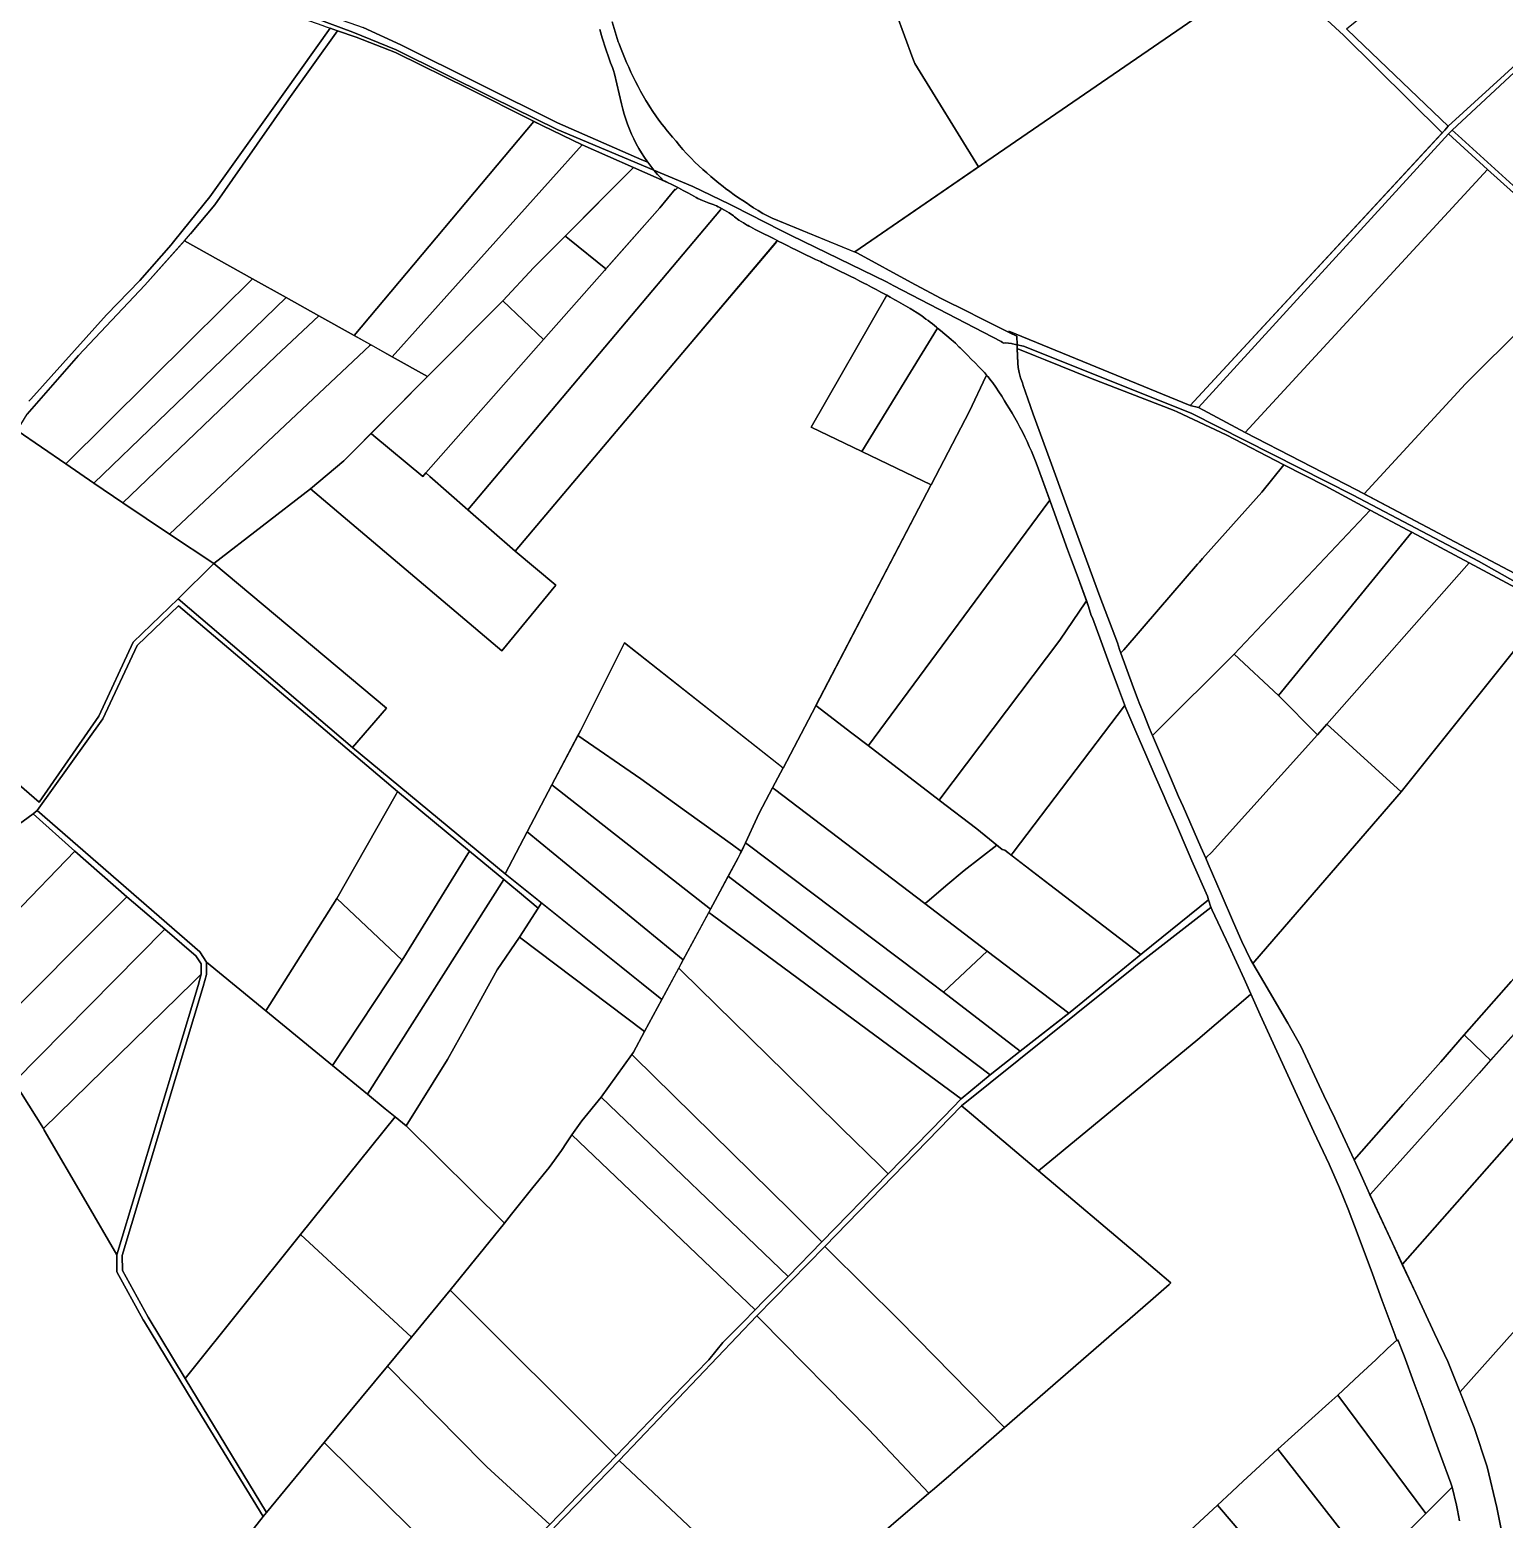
# Model space of a CAD drawing. Header units: metres. Extents: x 3 to 1005126, y 39 to 4383651.
# Drawn here: x 491045 to 491876, y 4367669 to 4368508 of the extents above; entities that cross this region are included whole.
import ezdxf

# ---------------------------------------------------------------- set-up
doc = ezdxf.new("R2010")
doc.units = ezdxf.units.M
doc.header["$MEASUREMENT"] = 0
doc.layers.add('TM_Llucmajor', color=7, linetype='Continuous')

msp = doc.modelspace()

# ---------------------------------------------------------------- linework, layer by layer
at = {"layer": 'TM_Llucmajor', "linetype": 'Continuous', "flags": 128}
for points in [[(491797.46, 4368517.11), (491860.34, 4368569.73), (491861.66, 4368570.83), (491938.52, 4368632.26), (491955.25, 4368613.81), (491961.38, 4368606.98), (491978.35, 4368588.07), (491983.94, 4368581.84), (491953.99, 4368554.12), (491844.04, 4368453.71), (491818.3, 4368478.3), (491791.92, 4368503.5), (491786.68, 4368508.54), (491797.46, 4368517.11)], [(491708.99, 4368577.01), (491743.16, 4368543.24), (491742.66, 4368542.9), (491581.33, 4368432.06), (491579.54, 4368430.83), (491543.74, 4368488.96), (491542.66, 4368491.88), (491528.47, 4368530.32), (491528.01, 4368531.33), (491530.09, 4368532.79), (491612.94, 4368591.02), (491660.79, 4368624.65), (491661, 4368624.8), (491661.58, 4368624.19), (491675.5, 4368610.09), (491708.99, 4368577.01)], [(491703.4, 4368295.41), (491698.67, 4368296.55), (491842.02, 4368451.55), (491844.04, 4368453.71), (491953.99, 4368554.12), (491956, 4368551.88), (491932.22, 4368531.24), (491930.7, 4368529.92), (491906.16, 4368507.18), (491894.51, 4368496.39), (491883.98, 4368486.63), (491846.14, 4368451.56), (491844.15, 4368449.41), (491703.4, 4368295.41)], [(491596.68, 4368338.4), (491597.22, 4368337.35), (491594.48, 4368338.68), (491578.85, 4368346.63), (491574.47, 4368348.87), (491558.15, 4368357.01), (491541.57, 4368365.76), (491511.48, 4368382.21), (491511.02, 4368382.45), (491509.89, 4368382.91), (491509.99, 4368382.99), (491581.33, 4368432.06), (491742.66, 4368542.9), (491743.16, 4368543.24), (491744.5, 4368541.92), (491750.87, 4368536.33), (491766.68, 4368521.85), (491785.13, 4368504.93), (491840.58, 4368450), (491698.67, 4368296.55), (491596.68, 4368338.4)], [(491849.57, 4368448.45), (491846.14, 4368451.56), (491883.98, 4368486.63), (491894.51, 4368496.39), (491906.16, 4368507.18), (491930.7, 4368529.92), (491967.49, 4368489.22), (491947.67, 4368470.91), (491937.92, 4368461.89), (491886.82, 4368414.67), (491849.57, 4368448.45)], [(491228, 4368335.87), (491208.2, 4368346.94), (491189.83, 4368357.21), (491170.88, 4368367.8), (491132.5, 4368389.24), (491135.96, 4368393.14), (491149.6, 4368409.46), (491165.21, 4368431.82), (491191.2, 4368469.1), (491218.6, 4368507.51), (491229.23, 4368503.95), (491251.3, 4368495.29), (491252.17, 4368494.87), (491292.38, 4368474.91), (491328.27, 4368456.87), (491329.22, 4368456.4), (491228, 4368335.87)], [(491249.45, 4368323.89), (491228, 4368335.87), (491329.22, 4368456.4), (491333.87, 4368454.06), (491356.34, 4368443.32), (491249.45, 4368323.89)], [(491729.75, 4368281.34), (491703.4, 4368295.41), (491844.15, 4368449.41), (491866.13, 4368429.44), (491729.75, 4368281.34)], [(491880.71, 4368416.2), (491866.13, 4368429.44), (491844.15, 4368449.41), (491846.14, 4368451.56), (491849.57, 4368448.45), (491886.82, 4368414.67), (491892.51, 4368409.51), (491923.13, 4368381.75), (491925.41, 4368379.68), (491924.46, 4368378.81), (491922.23, 4368380.72), (491880.71, 4368416.2)], [(491356.34, 4368443.32), (491385.34, 4368430.58), (491384.58, 4368429.81), (491329.22, 4368374.15), (491311.71, 4368355.44), (491269.34, 4368312.77), (491249.45, 4368323.89), (491356.34, 4368443.32)], [(491410.2, 4368419.25), (491409.15, 4368418.07), (491409.05, 4368418.11), (491408.77, 4368418.24), (491400.07, 4368407.77), (491369.72, 4368373.37), (491349.3, 4368389.9), (491347.5, 4368391.5), (491346.96, 4368391.98), (491384.58, 4368429.81), (491385.34, 4368430.58), (491404.53, 4368422.14), (491406.94, 4368420.94), (491407.58, 4368420.62), (491410.2, 4368419.25)], [(491880.71, 4368416.2), (491922.23, 4368380.72), (491924.46, 4368378.81), (491920.56, 4368375.2), (491853.81, 4368308.64), (491796.64, 4368246.76), (491792.32, 4368249.04), (491729.75, 4368281.34), (491866.13, 4368429.44), (491880.71, 4368416.2)], [(491431.99, 4368408.82), (491432.91, 4368408.41), (491433.9, 4368407.93), (491434.92, 4368407.38), (491434.88, 4368407.3), (491434.47, 4368406.81), (491434.37, 4368406.69), (491292.01, 4368237.83), (491270.69, 4368256.6), (491268.46, 4368258.57), (491334.69, 4368333.65), (491368.95, 4368372.5), (491400.07, 4368407.77), (491408.77, 4368418.24), (491409.05, 4368418.11), (491409.15, 4368418.07), (491410.2, 4368419.25), (491410.24, 4368419.23), (491410.57, 4368419.06), (491413.21, 4368417.63), (491415.84, 4368416.2), (491417.98, 4368415.02), (491420.62, 4368413.6), (491421.52, 4368413.12), (491424.22, 4368411.83), (491427.02, 4368410.76), (491427.35, 4368410.65), (491430.17, 4368409.62), (491431.99, 4368408.82)], [(491967.43, 4368420.81), (492013.94, 4368368.41), (491898.42, 4368192.24), (491881.59, 4368201.92), (491844.62, 4368221.43), (491835.33, 4368226.34), (491796.64, 4368246.76), (491853.81, 4368308.64), (491920.56, 4368375.2), (491924.46, 4368378.81), (491925.41, 4368379.68), (491967.43, 4368420.81)], [(491450.35, 4368397.5), (491451.18, 4368397.05), (491453.85, 4368395.68), (491456.11, 4368394.53), (491458.79, 4368393.17), (491461.47, 4368391.81), (491464.14, 4368390.46), (491466.36, 4368389.33), (491466.1, 4368388.96), (491465.2, 4368387.9), (491415.21, 4368328.75), (491318.7, 4368214.55), (491292.01, 4368237.83), (491434.37, 4368406.69), (491434.47, 4368406.81), (491434.88, 4368407.3), (491434.92, 4368407.38), (491436.54, 4368406.51), (491439.1, 4368404.94), (491441.56, 4368403.23), (491442.28, 4368402.69), (491444.71, 4368400.93), (491447.22, 4368399.3), (491449.6, 4368397.91), (491450.35, 4368397.5)], [(491349.3, 4368389.9), (491369.72, 4368373.37), (491368.95, 4368372.5), (491334.69, 4368333.65), (491311.71, 4368355.44), (491329.22, 4368374.15), (491346.96, 4368391.98), (491347.5, 4368391.5), (491349.3, 4368389.9)], [(491170.88, 4368367.8), (491135.97, 4368333.21), (491065.76, 4368263.65), (491038.31, 4368282.36), (491043.99, 4368291.56), (491072.96, 4368324.71), (491110.25, 4368364.16), (491132.5, 4368389.24), (491170.88, 4368367.8)], [(491466.1, 4368388.96), (491466.36, 4368389.33), (491466.82, 4368389.1), (491469.5, 4368387.75), (491472.17, 4368386.39), (491474.35, 4368385.3), (491477.03, 4368383.95), (491479.72, 4368382.63), (491482.42, 4368381.32), (491485.13, 4368380.03), (491487.84, 4368378.75), (491490.57, 4368377.5), (491491.56, 4368377.04), (491507.34, 4368369.26), (491510.04, 4368367.93), (491512.72, 4368366.59), (491515.39, 4368365.22), (491516.6, 4368364.59), (491519.26, 4368363.2), (491520.48, 4368362.55), (491521.91, 4368361.79), (491524.56, 4368360.38), (491527.2, 4368358.95), (491527.94, 4368358.55), (491485.43, 4368284.33), (491513.91, 4368270.59), (491552.82, 4368251.81), (491552.77, 4368251.71), (491487.99, 4368127.44), (491469.68, 4368092.3), (491380.27, 4368162.89), (491355.67, 4368113.68), (491339.28, 4368082.93), (491325.45, 4368056.4), (491313.16, 4368032.81), (491227.08, 4368104.03), (491246.34, 4368126.03), (491149.12, 4368207.51), (491203.46, 4368249.64), (491311.13, 4368158.35), (491341.6, 4368195.39), (491318.7, 4368214.55), (491415.21, 4368328.75), (491466.1, 4368388.96)], [(491189.83, 4368357.21), (491154.03, 4368322.65), (491081.58, 4368252.73), (491065.76, 4368263.65), (491135.97, 4368333.21), (491170.88, 4368367.8), (491189.83, 4368357.21)], [(491208.2, 4368346.94), (491183.95, 4368324.29), (491097.82, 4368241.67), (491081.58, 4368252.73), (491154.03, 4368322.65), (491189.83, 4368357.21), (491208.2, 4368346.94)], [(491542.06, 4368350.5), (491542.55, 4368350.2), (491545.08, 4368348.59), (491547.57, 4368346.91), (491550, 4368345.16), (491551.2, 4368344.26), (491552.3, 4368343.41), (491553.57, 4368342.42), (491555.92, 4368340.56), (491556.51, 4368340.08), (491513.91, 4368270.59), (491485.43, 4368284.33), (491527.94, 4368358.55), (491529.83, 4368357.52), (491532.46, 4368356.07), (491533.27, 4368355.62), (491535.89, 4368354.15), (491538.48, 4368352.65), (491541.06, 4368351.11), (491542.06, 4368350.5)], [(491334.69, 4368333.65), (491268.46, 4368258.57), (491266.65, 4368256.52), (491239.14, 4368279.44), (491237.56, 4368280.76), (491267.62, 4368311.05), (491269.34, 4368312.77), (491311.71, 4368355.44), (491334.69, 4368333.65)], [(491228, 4368335.87), (491237.18, 4368330.75), (491236.8, 4368330.35), (491182.88, 4368279.37), (491124.19, 4368224.1), (491097.82, 4368241.67), (491183.95, 4368324.29), (491208.2, 4368346.94), (491228, 4368335.87)], [(491565.3, 4368332.66), (491566.59, 4368331.5), (491568.76, 4368329.42), (491569.17, 4368329.02), (491571.29, 4368326.89), (491573.4, 4368324.76), (491575.5, 4368322.62), (491577.59, 4368320.47), (491579.68, 4368318.31), (491581.75, 4368316.15), (491582.85, 4368315), (491584.14, 4368313.57), (491583.77, 4368312.81), (491574.46, 4368293.32), (491552.82, 4368251.81), (491513.91, 4368270.59), (491556.51, 4368340.08), (491558.25, 4368338.67), (491560.56, 4368336.75), (491562.85, 4368334.81), (491564.36, 4368333.5), (491565.3, 4368332.66)], [(491236.8, 4368330.35), (491237.18, 4368330.75), (491249.45, 4368323.89), (491269.34, 4368312.77), (491267.62, 4368311.05), (491222.16, 4368265.26), (491203.46, 4368249.64), (491149.12, 4368207.51), (491124.19, 4368224.1), (491182.88, 4368279.37), (491236.8, 4368330.35)], [(491601.41, 4368328.41), (491601.63, 4368328.32), (491602.08, 4368328.14), (491611.44, 4368324.38), (491617.02, 4368322.14), (491642.56, 4368311.89), (491689.73, 4368293.77), (491691.45, 4368292.96), (491719.08, 4368279.9), (491751.51, 4368263.15), (491739.02, 4368247.79), (491705.72, 4368210.35), (491703.9, 4368208.3), (491702.91, 4368207.16), (491680.91, 4368181.7), (491661.32, 4368159.02), (491659.87, 4368157.36), (491659.68, 4368157.15), (491658.97, 4368159.07), (491657.72, 4368162.89), (491647.85, 4368188.88), (491636.29, 4368220.6), (491628.29, 4368242.26), (491620.63, 4368263.46), (491613.79, 4368282.49), (491610.39, 4368291.67), (491607.39, 4368300.27), (491604.77, 4368307.77), (491604.25, 4368309.28), (491603.21, 4368312.09), (491602.44, 4368314.99), (491601.95, 4368317.95), (491601.76, 4368320.34), (491601.41, 4368328.41)], [(491583.77, 4368312.81), (491584.14, 4368313.57), (491584.85, 4368312.77), (491586.72, 4368310.42), (491587.6, 4368309.21), (491589.31, 4368306.74), (491590.98, 4368304.25), (491592.61, 4368301.73), (491594.2, 4368299.18), (491595.36, 4368297.25), (491596.94, 4368294.7), (491598.48, 4368292.12), (491599.98, 4368289.52), (491601.44, 4368286.9), (491602.86, 4368284.26), (491604.24, 4368281.6), (491605.58, 4368278.91), (491606.88, 4368276.21), (491608.14, 4368273.49), (491609.35, 4368270.74), (491610.53, 4368267.98), (491611.66, 4368265.2), (491612.61, 4368262.77), (491619.75, 4368243.11), (491619.2, 4368242.37), (491517.55, 4368105.05), (491517.51, 4368105), (491508.25, 4368112.09), (491488.06, 4368127.56), (491552.77, 4368251.71), (491552.82, 4368251.81), (491574.46, 4368293.32), (491583.77, 4368312.81)], [(491050.8, 4368073.25), (491013.99, 4368104.85), (491010.62, 4368123.66), (490996.64, 4368185.39), (491000.68, 4368200.31), (491006.63, 4368214.78), (491010.65, 4368224.58), (491022.2, 4368255.19), (491029.37, 4368270.98), (491038.31, 4368282.36), (491065.76, 4368263.65), (491081.58, 4368252.73), (491097.82, 4368241.67), (491124.19, 4368224.1), (491149.12, 4368207.51), (491129.03, 4368187.63), (491103.7, 4368163.25), (491084.27, 4368121.5), (491050.8, 4368073.25)], [(491268.46, 4368258.57), (491270.69, 4368256.6), (491292.01, 4368237.83), (491318.7, 4368214.55), (491341.6, 4368195.39), (491311.13, 4368158.35), (491203.46, 4368249.64), (491222.16, 4368265.26), (491237.56, 4368280.76), (491239.14, 4368279.44), (491266.65, 4368256.52), (491268.46, 4368258.57)], [(491677.66, 4368110.95), (491677.47, 4368110.76), (491677.2, 4368111.41), (491675.42, 4368115.68), (491672.4, 4368123.29), (491670.44, 4368128.21), (491669.12, 4368131.56), (491666.14, 4368139.59), (491659.68, 4368157.15), (491659.87, 4368157.36), (491661.32, 4368159.02), (491680.91, 4368181.7), (491702.91, 4368207.16), (491703.9, 4368208.3), (491705.72, 4368210.35), (491739.02, 4368247.79), (491751.51, 4368263.15), (491774.64, 4368251.21), (491800.04, 4368237.66), (491723.41, 4368156.49), (491679.12, 4368112.44), (491677.66, 4368110.95)], [(491619.2, 4368242.37), (491619.75, 4368243.11), (491621.62, 4368237.95), (491629.75, 4368215.44), (491631.97, 4368209.49), (491635.14, 4368200.9), (491640.29, 4368186.68), (491639.91, 4368186.01), (491625.33, 4368164.29), (491557.84, 4368074.85), (491557.48, 4368074.38), (491517.51, 4368105), (491517.55, 4368105.05), (491619.2, 4368242.37)], [(491823.57, 4368225.1), (491748.41, 4368133.25), (491723.41, 4368156.49), (491800.04, 4368237.66), (491821.3, 4368226.31), (491823.57, 4368225.1)], [(491855.86, 4368207.87), (491775.65, 4368117.14), (491770.35, 4368111.02), (491748.41, 4368133.25), (491823.57, 4368225.1), (491855.86, 4368207.87)], [(491227.08, 4368104.03), (491129.03, 4368187.63), (491149.12, 4368207.51), (491246.34, 4368126.03), (491227.08, 4368104.03)], [(491901.06, 4368183.36), (491817.47, 4368079.08), (491775.65, 4368117.14), (491855.86, 4368207.87), (491892.55, 4368188.3), (491901.06, 4368183.36)], [(491141.22, 4367988.83), (491049.64, 4368068.45), (491086.49, 4368120.17), (491105.87, 4368161.34), (491115.46, 4368170.55), (491129.14, 4368183.68), (491252.52, 4368079.11), (491251.7, 4368077.67), (491218.31, 4368018.87), (491178.31, 4367955.72), (491145, 4367983.1), (491141.22, 4367988.83)], [(491639.91, 4368186.01), (491640.29, 4368186.68), (491641.48, 4368183.38), (491642.98, 4368178.2), (491643.81, 4368176.89), (491648.65, 4368163.59), (491653.21, 4368151.18), (491657.82, 4368138.67), (491661.68, 4368128.11), (491661.88, 4368127.69), (491661.75, 4368127.47), (491599.06, 4368044.83), (491597.95, 4368043.37), (491594.37, 4368046.11), (491592.87, 4368046.52), (491578.64, 4368058.17), (491557.48, 4368074.38), (491557.84, 4368074.85), (491625.33, 4368164.29), (491639.91, 4368186.01)], [(491734.21, 4367982.49), (491735.16, 4367983.66), (491817.47, 4368079.08), (491901.06, 4368183.36), (491930.21, 4368166.44), (491993.86, 4368129.51), (492005.15, 4368122.96), (492010.45, 4368119.88), (491925.61, 4368023.86), (491879.53, 4367972.16), (491853.01, 4367942.1), (491839.75, 4367927.07), (491818.61, 4367903.1), (491791.06, 4367871.87), (491783.34, 4367888.35), (491780.12, 4367895.23), (491773.94, 4367908), (491760.97, 4367935.73), (491753.73, 4367948.78), (491743.47, 4367966.46), (491740.26, 4367971.9), (491734.05, 4367982.33), (491734.21, 4367982.49)], [(491355.67, 4368113.68), (491380.27, 4368162.89), (491469.51, 4368092.44), (491463.62, 4368081.28), (491456.11, 4368067.06), (491446.06, 4368045.47), (491441.07, 4368049.06), (491415.21, 4368067.69), (491389.39, 4368086.29), (491354.07, 4368110.67), (491355.67, 4368113.68)], [(491707.54, 4368041.68), (491704.78, 4368047.77), (491694.82, 4368070.66), (491692.21, 4368076.45), (491687.72, 4368087.09), (491678.07, 4368109.36), (491677.47, 4368110.76), (491677.66, 4368110.95), (491679.12, 4368112.44), (491723.41, 4368156.49), (491748.41, 4368133.25), (491770.35, 4368111.02), (491710.68, 4368044.86), (491707.93, 4368042.12), (491707.54, 4368041.68)], [(491550.44, 4368016.94), (491549.39, 4368016.05), (491464.75, 4368080.42), (491463.62, 4368081.28), (491469.51, 4368092.44), (491469.68, 4368092.3), (491487.99, 4368127.44), (491488.06, 4368127.56), (491508.25, 4368112.09), (491517.51, 4368105), (491557.48, 4368074.38), (491578.64, 4368058.17), (491589.92, 4368048.94), (491571.51, 4368034.72), (491561.16, 4368025.99), (491550.44, 4368016.94)], [(491661.75, 4368127.47), (491661.88, 4368127.69), (491662.03, 4368127.37), (491668.16, 4368112.95), (491673.78, 4368099.95), (491679.06, 4368087.79), (491684.04, 4368076.32), (491685.36, 4368073.26), (491689.82, 4368063.05), (491698.16, 4368043.75), (491699.74, 4368040.1), (491708.39, 4368020.17), (491709.03, 4368018.24), (491672.08, 4367988.36), (491670.95, 4367987.44), (491619.72, 4368026.69), (491597.95, 4368043.37), (491599.06, 4368044.83), (491661.75, 4368127.47)], [(491734.05, 4367982.33), (491732.65, 4367984.68), (491727.82, 4367994.77), (491723.13, 4368005.52), (491716.18, 4368021.58), (491708.87, 4368038.55), (491707.54, 4368041.68), (491707.93, 4368042.12), (491710.68, 4368044.86), (491770.35, 4368111.02), (491775.65, 4368117.14), (491817.47, 4368079.08), (491735.16, 4367983.66), (491734.21, 4367982.49), (491734.05, 4367982.33)], [(491863.99, 4367931.57), (491853.01, 4367942.1), (491879.53, 4367972.16), (491925.61, 4368023.86), (492010.45, 4368119.88), (492022.8, 4368112.72), (492029.97, 4368108.55), (492018.91, 4368096.23), (492014.08, 4368090.84), (491920.03, 4367986.03), (491918.01, 4367983.79), (491867.84, 4367927.88), (491863.99, 4367931.57)], [(491389.39, 4368086.29), (491415.21, 4368067.69), (491441.07, 4368049.06), (491446.06, 4368045.47), (491445.37, 4368044), (491444.18, 4368041.78), (491432.63, 4368020.32), (491428.64, 4368012.89), (491339.28, 4368082.93), (491354.07, 4368110.67), (491389.39, 4368086.29)], [(491413.32, 4367984.41), (491325.45, 4368056.4), (491339.28, 4368082.93), (491428.64, 4368012.89), (491413.32, 4367984.41)], [(491449.19, 4368049.7), (491448.33, 4368050.35), (491456.11, 4368067.06), (491463.62, 4368081.28), (491464.75, 4368080.42), (491549.39, 4368016.05), (491584.52, 4367989.34), (491559.78, 4367966.19), (491545.96, 4367976.64), (491449.19, 4368049.7)], [(491255.03, 4367984.28), (491218.31, 4368018.87), (491251.7, 4368077.67), (491252.52, 4368079.11), (491292.94, 4368045.61), (491255.03, 4367984.28)], [(491070.77, 4368045.58), (491047.31, 4368066.64), (491049.64, 4368068.45), (491141.22, 4367988.83), (491145, 4367983.1), (491145.01, 4367976.24), (491143.04, 4367969.36), (491097.54, 4367817.98), (491097.71, 4367809.46), (491112.02, 4367783.23), (491132.9, 4367748.69), (491178.7, 4367673.31), (491176.82, 4367671.02), (491138.03, 4367734.49), (491137.45, 4367735.45), (491109.94, 4367780.64), (491109.28, 4367781.72), (491094.53, 4367808.75), (491094.54, 4367818.34), (491140.21, 4367969.95), (491142.01, 4367976.4), (491141.99, 4367982.13), (491138.87, 4367986.73), (491136.51, 4367988.76), (491121.43, 4368001.68), (491100.15, 4368019.89), (491070.77, 4368045.58)], [(491401.33, 4367962.13), (491313.16, 4368032.81), (491325.45, 4368056.4), (491413.32, 4367984.41), (491401.33, 4367962.13)], [(491449.19, 4368049.7), (491545.96, 4367976.64), (491559.78, 4367966.19), (491602.98, 4367932.97), (491586.12, 4367919.59), (491535.28, 4367958.16), (491514.48, 4367973.93), (491440.35, 4368030.17), (491438.63, 4368031.48), (491444.18, 4368041.78), (491445.37, 4368044), (491448.33, 4368050.35), (491449.19, 4368049.7)], [(491631.16, 4367955.03), (491630.41, 4367954.44), (491584.52, 4367989.34), (491549.39, 4368016.05), (491550.44, 4368016.94), (491561.16, 4368025.99), (491571.51, 4368034.72), (491589.92, 4368048.94), (491592.87, 4368046.52), (491594.37, 4368046.11), (491619.72, 4368026.69), (491670.95, 4367987.44), (491631.16, 4367955.03)], [(491021.13, 4367940.9), (491001.13, 4367973.55), (491070.77, 4368045.58), (491100.15, 4368019.89), (491021.13, 4367940.9)], [(491235.58, 4367908.74), (491215.87, 4367924.91), (491255.03, 4367984.28), (491292.94, 4368045.61), (491312.26, 4368029.63), (491235.58, 4367908.74)], [(491440.35, 4368030.17), (491514.48, 4367973.93), (491535.28, 4367958.16), (491586.12, 4367919.59), (491569.76, 4367906.13), (491552.74, 4367918.7), (491504.66, 4367954.19), (491429.74, 4368009.5), (491427.65, 4368011.05), (491428.64, 4368012.89), (491432.63, 4368020.32), (491438.63, 4368031.48), (491440.35, 4368030.17)], [(491245.51, 4367900.59), (491235.58, 4367908.74), (491312.26, 4368029.63), (491315.72, 4368026.77), (491321.14, 4368022.27), (491331.65, 4368013.57), (491321.23, 4367997.17), (491308.64, 4367978.74), (491291.28, 4367947.5), (491280.64, 4367928.35), (491257.34, 4367890.94), (491251.18, 4367895.96), (491245.51, 4367900.59)], [(491036.6, 4367915.74), (491021.13, 4367940.9), (491100.15, 4368019.89), (491121.43, 4368001.68), (491036.6, 4367915.74)], [(491215.87, 4367924.91), (491178.31, 4367955.72), (491218.31, 4368018.87), (491255.03, 4367984.28), (491215.87, 4367924.91)], [(491391.61, 4367944.05), (491321.23, 4367997.17), (491331.65, 4368013.57), (491333.57, 4368016.45), (491401.33, 4367962.13), (491391.61, 4367944.05)], [(491711.1, 4368012.41), (491720.41, 4367992.49), (491729.2, 4367973.74), (491732.96, 4367965.25), (491732.63, 4367964.9), (491703.13, 4367939.57), (491613.31, 4367865.65), (491573.24, 4367899.51), (491570.02, 4367902.23), (491666.81, 4367979.94), (491668.07, 4367980.95), (491710.44, 4368013.85), (491710.48, 4368013.88), (491710.61, 4368013.49), (491710.64, 4368013.38), (491711.1, 4368012.41)], [(491429.74, 4368009.5), (491504.66, 4367954.19), (491552.74, 4367918.7), (491569.76, 4367906.13), (491559.96, 4367896.09), (491528.7, 4367864.02), (491523.87, 4367868.75), (491502.7, 4367889.51), (491470.63, 4367920.96), (491412.27, 4367978.18), (491410.76, 4367979.66), (491413.32, 4367984.41), (491427.65, 4368011.05), (491429.74, 4368009.5)], [(491053.11, 4367889.39), (491036.6, 4367915.74), (491121.43, 4368001.68), (491136.51, 4367988.76), (491138.87, 4367986.73), (491141.99, 4367982.13), (491142.01, 4367976.4), (491137.43, 4367971.92), (491053.11, 4367889.39)], [(491367.1, 4367907.07), (491356.16, 4367893.83), (491350.62, 4367885.86), (491347.53, 4367881.42), (491344.74, 4367877.02), (491337.85, 4367867.58), (491328.61, 4367856.14), (491316.59, 4367841.15), (491312.67, 4367836.24), (491257.34, 4367890.94), (491280.64, 4367928.35), (491291.28, 4367947.5), (491308.64, 4367978.74), (491321.23, 4367997.17), (491391.61, 4367944.05), (491385.3, 4367932.34), (491367.1, 4367907.07)], [(491630.41, 4367954.44), (491602.98, 4367932.97), (491559.78, 4367966.19), (491584.52, 4367989.34), (491630.41, 4367954.44)], [(491132.9, 4367748.69), (491112.02, 4367783.23), (491097.71, 4367809.46), (491097.54, 4367817.98), (491143.04, 4367969.36), (491145.01, 4367976.24), (491145, 4367983.1), (491178.31, 4367955.72), (491215.87, 4367924.91), (491235.58, 4367908.74), (491245.51, 4367900.59), (491251.18, 4367895.96), (491197.88, 4367829.8), (491132.9, 4367748.69)], [(491818.15, 4367812.86), (491812.55, 4367824.86), (491799.89, 4367852.19), (491800.16, 4367852.46), (491861.35, 4367920.64), (491918.01, 4367983.79), (491929.45, 4367973.88), (491946.84, 4367958.81), (491818.35, 4367813.08), (491818.15, 4367812.86)], [(491053.64, 4367888.48), (491053.11, 4367889.39), (491137.43, 4367971.92), (491142.01, 4367976.4), (491140.21, 4367969.95), (491094.54, 4367818.34), (491076.99, 4367848.43), (491053.64, 4367888.48)], [(491412.27, 4367978.18), (491470.63, 4367920.96), (491502.7, 4367889.51), (491523.87, 4367868.75), (491528.7, 4367864.02), (491491.39, 4367825.73), (491473.65, 4367843.22), (491385.74, 4367929.87), (491384.44, 4367931.14), (491385.3, 4367932.34), (491391.61, 4367944.05), (491401.33, 4367962.13), (491410.76, 4367979.66), (491412.27, 4367978.18)], [(491850.76, 4367741.08), (491850.63, 4367741.42), (491843.78, 4367758.24), (491836.29, 4367774.06), (491825.72, 4367796.66), (491818.15, 4367812.86), (491818.35, 4367813.08), (491946.84, 4367958.81), (491951.18, 4367955.05), (491974.11, 4367935.19), (491979.43, 4367930.58), (491986.66, 4367923.69), (492001.15, 4367909.87), (491947.54, 4367849.7), (491887.94, 4367782.81), (491850.82, 4367741.15), (491850.76, 4367741.08)], [(491800.16, 4367852.46), (491799.89, 4367852.19), (491798.85, 4367854.43), (491794.13, 4367865.16), (491792.99, 4367867.75), (491791.06, 4367871.87), (491818.61, 4367903.1), (491839.75, 4367927.07), (491853.01, 4367942.1), (491863.99, 4367931.57), (491867.84, 4367927.88), (491861.35, 4367920.64), (491800.16, 4367852.46)], [(491367.1, 4367907.07), (491384.44, 4367931.14), (491385.74, 4367929.87), (491473.65, 4367843.22), (491491.39, 4367825.73), (491472.33, 4367806.16), (491367.1, 4367907.07)], [(491453.76, 4367787.35), (491350.62, 4367885.86), (491356.16, 4367893.83), (491367.1, 4367907.07), (491472.33, 4367806.16), (491458.73, 4367792.38), (491453.76, 4367787.35)], [(491878.73, 4367652.33), (491878.65, 4367652.34), (491878.49, 4367652.46), (491878.47, 4367652.48), (491876.5, 4367654.72), (491875.52, 4367656.69), (491875.17, 4367657.41), (491874.9, 4367658.3), (491871.29, 4367676.02), (491865.85, 4367698.96), (491858.64, 4367721.08), (491850.76, 4367741.08), (491850.82, 4367741.15), (491887.94, 4367782.81), (491947.54, 4367849.7), (492001.15, 4367909.87), (492008.14, 4367903.21), (492068.78, 4367849.04), (492013.01, 4367789.59), (491884.59, 4367652.72), (491884.36, 4367652.95), (491881.51, 4367652.02), (491881.49, 4367652.01), (491878.73, 4367652.33)], [(491260.32, 4367771.97), (491197.88, 4367829.8), (491251.18, 4367895.96), (491257.34, 4367890.94), (491312.67, 4367836.24), (491282.18, 4367798.37), (491260.32, 4367771.97)], [(491495.35, 4367820.69), (491492.98, 4367823.04), (491570.02, 4367902.23), (491573.24, 4367899.51), (491613.31, 4367865.65), (491670.11, 4367817.55), (491687.84, 4367802.54), (491686.81, 4367801.64), (491677.83, 4367793.81), (491663.42, 4367781.25), (491657.52, 4367776.11), (491657.29, 4367775.91), (491594.28, 4367721.02), (491534.99, 4367781.43), (491534.68, 4367781.74), (491495.35, 4367820.69)], [(491375.55, 4367705.08), (491282.18, 4367798.37), (491312.67, 4367836.24), (491316.59, 4367841.15), (491328.61, 4367856.14), (491337.85, 4367867.58), (491344.74, 4367877.02), (491347.53, 4367881.42), (491350.62, 4367885.86), (491453.76, 4367787.35), (491446.81, 4367780.31), (491435.55, 4367768.91), (491427.68, 4367759.21), (491413.17, 4367744.17), (491375.55, 4367705.08)], [(491178.7, 4367673.31), (491132.9, 4367748.69), (491197.88, 4367829.8), (491260.32, 4367771.97), (491246.79, 4367755.6), (491211.25, 4367712.65), (491178.7, 4367673.31)], [(491457.25, 4367781.45), (491454.7, 4367784.03), (491492.98, 4367823.04), (491495.35, 4367820.69), (491534.68, 4367781.74), (491534.99, 4367781.43), (491594.28, 4367721.02), (491564.61, 4367695.2), (491564.23, 4367694.87), (491554.86, 4367686.83), (491551.62, 4367684.05), (491517.9, 4367719.93), (491457.25, 4367781.45)], [(491300.98, 4367700.59), (491246.79, 4367755.6), (491260.32, 4367771.97), (491282.18, 4367798.37), (491375.55, 4367705.08), (491338.23, 4367666.55), (491302.81, 4367698.92), (491301.4, 4367700.21), (491300.98, 4367700.59)], [(491467.56, 4367617.44), (491377.17, 4367702.48), (491454.7, 4367784.03), (491457.25, 4367781.45), (491517.9, 4367719.93), (491551.62, 4367684.05), (491510.5, 4367648.78), (491503.57, 4367654.9), (491467.56, 4367617.44)], [(491815.36, 4367770.17), (491815.71, 4367770.4), (491819.17, 4367761.43), (491824.66, 4367746.37), (491830.75, 4367729.92), (491834.24, 4367720.29), (491839.67, 4367705.63), (491845.5, 4367689.75), (491845.9, 4367688.68), (491846.18, 4367687.48), (491831.46, 4367672.78), (491781.84, 4367739.39), (491794.07, 4367750.78), (491803.2, 4367759.29), (491809.9, 4367765.53), (491815.1, 4367770.36), (491815.2, 4367770.06), (491815.36, 4367770.17)], [(491260.95, 4367663.47), (491211.25, 4367712.65), (491246.79, 4367755.6), (491300.98, 4367700.59), (491301.4, 4367700.21), (491302.81, 4367698.92), (491338.23, 4367666.55), (491300.19, 4367627.24), (491265.1, 4367659.65), (491261.18, 4367663.26), (491260.95, 4367663.47)], [(491800.31, 4367642.06), (491747.99, 4367708.86), (491776.74, 4367734.79), (491781.84, 4367739.39), (491831.46, 4367672.78), (491827.77, 4367669.13), (491800.31, 4367642.06)], [(491192.86, 4367643.31), (491171.39, 4367664.05), (491176.82, 4367671.02), (491178.7, 4367673.31), (491211.25, 4367712.65), (491260.95, 4367663.47), (491261.18, 4367663.26), (491265.1, 4367659.65), (491300.19, 4367627.24), (491255.1, 4367579.61), (491253.27, 4367581.59), (491250.27, 4367584.85), (491229.28, 4367607.63), (491228.11, 4367608.77), (491201.73, 4367634.62), (491195.4, 4367640.82), (491193.51, 4367642.68), (491192.86, 4367643.31)], [(491722.84, 4367667.04), (491714.08, 4367677.42), (491722.23, 4367684.98), (491728.74, 4367691.01), (491730.7, 4367692.84), (491747.99, 4367708.86), (491800.31, 4367642.06), (491769.55, 4367611.72), (491722.84, 4367667.04)], [(491428.75, 4367576.39), (491340.55, 4367664.66), (491377.17, 4367702.48), (491467.56, 4367617.44), (491428.75, 4367576.39)], [(491644.32, 4367494.6), (491588.8, 4367563.01), (491641.59, 4367611.15), (491654.86, 4367622.43), (491676.18, 4367642.22), (491714.08, 4367677.42), (491722.84, 4367667.04), (491769.55, 4367611.72), (491761.48, 4367604.09), (491707.45, 4367552.9), (491644.32, 4367494.6)]]:
    msp.add_lwpolyline(points, close=True, dxfattribs=at)
for points in [[(491022.92, 4368586.5), (491054.32, 4368574.23), (491111.1, 4368551.59), (491129.17, 4368545.83), (491137.95, 4368543.03), (491139.64, 4368542.5), (491217.59, 4368514.74), (491233.22, 4368509.3), (491254.26, 4368499.63), (491342.52, 4368455.55), (491390.08, 4368434.8), (491393.4, 4368433.45), (491395.01, 4368431.27), (491396.78, 4368429.03), (491396.78, 4368429.03), (491342.38, 4368451.93), (491305.41, 4368470.11), (491251.72, 4368496.65), (491227.33, 4368506.77), (491206.08, 4368514.52), (491175.17, 4368525.56), (491096.82, 4368554.15), (490980.74, 4368600.46)], [(491033.12, 4368577.27), (491092.11, 4368554.18), (491106.28, 4368548.62), (491109.4, 4368547.4), (491109.6, 4368547.31), (491175.21, 4368523.24), (491202.98, 4368513.12), (491210.4, 4368510.42), (491211.78, 4368509.91), (491214.54, 4368508.89), (491189.03, 4368473.12), (491146.88, 4368413.94), (491131.89, 4368395.39), (491125.68, 4368387.7), (491125, 4368386.93), (491107.43, 4368366.78), (491088.73, 4368347.45), (491045.98, 4368300.15), (491044.9, 4368298.96)], [(491528.47, 4368530.32), (491542.66, 4368491.88), (491543.74, 4368488.96), (491579.54, 4368430.83), (491509.99, 4368382.99), (491509.99, 4368382.99), (491509.89, 4368382.91), (491463.39, 4368401.88), (491460.71, 4368403.24), (491458.08, 4368404.68), (491455.49, 4368406.2), (491452.95, 4368407.8), (491450.46, 4368409.47), (491449.42, 4368410.21), (491446.89, 4368411.82), (491444.39, 4368413.48), (491441.92, 4368415.19), (491439.49, 4368416.94), (491437.08, 4368418.74), (491435.76, 4368419.76), (491433.4, 4368421.62), (491431.08, 4368423.51), (491428.79, 4368425.45), (491426.53, 4368427.42), (491424.3, 4368429.43), (491422.1, 4368431.47), (491419.94, 4368433.55), (491417.81, 4368435.66), (491415.71, 4368437.81), (491415.12, 4368438.42), (491413.17, 4368440.69), (491411.22, 4368442.97), (491409.28, 4368445.26), (491407.34, 4368447.55), (491405.42, 4368449.85), (491403.5, 4368452.16), (491403.29, 4368452.43), (491401.67, 4368454.43), (491401.52, 4368454.61), (491401.48, 4368454.67), (491401.41, 4368454.77), (491399.59, 4368457.15), (491397.83, 4368459.58), (491396.13, 4368462.05), (491394.5, 4368464.57), (491392.93, 4368467.13), (491392.25, 4368468.28), (491390.77, 4368470.89), (491389.32, 4368473.51), (491387.91, 4368476.16), (491386.53, 4368478.83), (491385.2, 4368481.51), (491383.9, 4368484.22), (491382.64, 4368486.94), (491381.42, 4368489.68), (491380.24, 4368492.44), (491379.1, 4368495.21), (491378, 4368498.01), (491377.17, 4368500.2), (491376.94, 4368500.81), (491376.77, 4368501.28), (491376.08, 4368503.17), (491373.25, 4368512.41)], [(491786.68, 4368508.54), (491791.92, 4368503.5), (491818.3, 4368478.3), (491844.04, 4368453.71), (491842.02, 4368451.55), (491840.58, 4368450), (491785.13, 4368504.93), (491766.68, 4368521.85)], [(491044.9, 4368298.96), (491045.98, 4368300.15), (491088.73, 4368347.45), (491107.43, 4368366.78), (491125, 4368386.93), (491125.68, 4368387.7), (491131.89, 4368395.39), (491146.88, 4368413.94), (491189.03, 4368473.12), (491214.54, 4368508.89), (491218.6, 4368507.51), (491191.2, 4368469.1), (491165.21, 4368431.82), (491149.6, 4368409.46), (491135.96, 4368393.14), (491110.25, 4368364.16), (491072.96, 4368324.71), (491043.99, 4368291.56)], [(491206.08, 4368514.52), (491227.33, 4368506.77), (491251.72, 4368496.65), (491305.41, 4368470.11), (491342.38, 4368451.93), (491396.78, 4368429.03), (491396.87, 4368428.91), (491398.81, 4368426.62), (491400.82, 4368424.4), (491401.56, 4368423.6), (491404.26, 4368422.28), (491404.53, 4368422.14), (491404.53, 4368422.14), (491385.34, 4368430.58), (491356.34, 4368443.32), (491333.87, 4368454.06), (491328.27, 4368456.87), (491292.38, 4368474.91), (491252.17, 4368494.87), (491251.3, 4368495.29), (491229.23, 4368503.95), (491218.6, 4368507.51), (491214.54, 4368508.89)], [(491366.29, 4368508.24), (491367.71, 4368503.46), (491369.79, 4368497.16), (491371.37, 4368492.32), (491372.35, 4368489.49), (491373.46, 4368486.7), (491374.12, 4368485.17), (491374.55, 4368483.31), (491378.51, 4368466.29), (491379.24, 4368463.37), (491380.06, 4368460.49), (491380.97, 4368457.63), (491381.98, 4368454.81), (491383.08, 4368452.01), (491384.27, 4368449.26), (491385.55, 4368446.55), (491386.92, 4368443.88), (491388.37, 4368441.25), (491389.91, 4368438.68), (491391.53, 4368436.15), (491393.23, 4368433.68), (491393.4, 4368433.45), (491390.08, 4368434.8), (491342.52, 4368455.55), (491254.26, 4368499.63), (491233.22, 4368509.3)], [(491373.25, 4368512.41), (491376.08, 4368503.17), (491376.77, 4368501.28), (491376.94, 4368500.81), (491377.17, 4368500.2), (491378, 4368498.01), (491379.1, 4368495.21), (491380.24, 4368492.44), (491381.42, 4368489.68), (491382.64, 4368486.94), (491383.9, 4368484.22), (491385.2, 4368481.51), (491386.53, 4368478.83), (491387.91, 4368476.16), (491389.32, 4368473.51), (491390.77, 4368470.89), (491392.25, 4368468.28), (491392.93, 4368467.13), (491394.5, 4368464.57), (491396.13, 4368462.05), (491397.83, 4368459.58), (491399.59, 4368457.15), (491401.41, 4368454.77), (491401.48, 4368454.67), (491401.67, 4368454.43), (491403.29, 4368452.43), (491403.5, 4368452.16), (491405.42, 4368449.85), (491407.34, 4368447.55), (491409.28, 4368445.26), (491411.22, 4368442.97), (491413.17, 4368440.69), (491415.12, 4368438.42), (491415.71, 4368437.81), (491417.81, 4368435.66), (491419.94, 4368433.55), (491422.1, 4368431.47), (491424.3, 4368429.43), (491426.53, 4368427.42), (491428.79, 4368425.45), (491431.08, 4368423.51), (491433.4, 4368421.62), (491435.76, 4368419.76), (491437.08, 4368418.74), (491439.49, 4368416.94), (491441.92, 4368415.19), (491444.39, 4368413.48), (491446.89, 4368411.82), (491449.42, 4368410.21), (491450.46, 4368409.47), (491452.95, 4368407.8), (491455.49, 4368406.2), (491458.08, 4368404.68), (491460.71, 4368403.24), (491463.39, 4368401.88), (491511.02, 4368382.45), (491511.1, 4368382.42), (491511.48, 4368382.21), (491541.57, 4368365.76), (491558.15, 4368357.01), (491574.47, 4368348.87), (491578.85, 4368346.63), (491594.48, 4368338.68), (491597.22, 4368337.35), (491601.11, 4368335.47), (491601.31, 4368330.69), (491600.41, 4368330.9), (491598.66, 4368331.29), (491598.16, 4368331.41), (491596.49, 4368331.65), (491594.81, 4368331.69), (491593.82, 4368331.6), (491593.15, 4368332.04), (491592.38, 4368332.55), (491531.92, 4368363.87), (491527.73, 4368366.06), (491474, 4368392.18), (491468.07, 4368395.2), (491442.03, 4368408.46), (491439.4, 4368409.8), (491418.65, 4368419.82), (491396.78, 4368429.03), (491395.01, 4368431.27), (491393.4, 4368433.45), (491393.23, 4368433.68), (491391.53, 4368436.15), (491389.91, 4368438.68), (491388.37, 4368441.25), (491386.92, 4368443.88), (491385.55, 4368446.55), (491384.27, 4368449.26), (491383.08, 4368452.01), (491381.98, 4368454.81), (491380.97, 4368457.63), (491380.06, 4368460.49), (491379.24, 4368463.37), (491378.51, 4368466.29), (491374.55, 4368483.31), (491374.12, 4368485.17), (491373.46, 4368486.7), (491372.35, 4368489.49), (491371.37, 4368492.32), (491369.79, 4368497.16), (491367.71, 4368503.46), (491366.29, 4368508.24)], [(491850.36, 4367668.64), (491849.79, 4367671.59), (491849.19, 4367674.53), (491848.57, 4367677.46), (491846.18, 4367687.48), (491845.9, 4367688.68), (491845.5, 4367689.75), (491839.67, 4367705.63), (491834.24, 4367720.29), (491830.75, 4367729.92), (491824.66, 4367746.37), (491819.17, 4367761.43), (491815.71, 4367770.4), (491815.36, 4367770.17), (491815.2, 4367770.06), (491815.1, 4367770.36), (491814.39, 4367772.39), (491813.97, 4367773.51), (491812.25, 4367778), (491806.63, 4367792.95), (491801.33, 4367807.6), (491793.21, 4367829.2), (491787.6, 4367844.06), (491782.82, 4367856.08), (491777.01, 4367869.28), (491768.35, 4367887.62), (491738.22, 4367953.39), (491729.2, 4367973.74), (491720.41, 4367992.49), (491711.1, 4368012.41), (491710.64, 4368013.38), (491710.61, 4368013.49), (491710.44, 4368014), (491709.03, 4368018.24), (491708.39, 4368020.17), (491699.74, 4368040.1), (491698.16, 4368043.75), (491689.82, 4368063.05), (491685.36, 4368073.26), (491684.04, 4368076.32), (491679.06, 4368087.79), (491673.78, 4368099.95), (491668.16, 4368112.95), (491662.03, 4368127.37), (491661.68, 4368128.11), (491657.82, 4368138.67), (491653.21, 4368151.18), (491648.65, 4368163.59), (491643.81, 4368176.89), (491642.98, 4368178.2), (491641.48, 4368183.38), (491635.14, 4368200.9), (491631.97, 4368209.49), (491629.75, 4368215.44), (491621.62, 4368237.95), (491612.61, 4368262.77), (491611.66, 4368265.2), (491610.53, 4368267.98), (491609.35, 4368270.74), (491608.14, 4368273.49), (491606.88, 4368276.21), (491605.58, 4368278.91), (491604.24, 4368281.6), (491602.86, 4368284.26), (491601.44, 4368286.9), (491599.98, 4368289.52), (491598.48, 4368292.12), (491596.94, 4368294.7), (491595.36, 4368297.25), (491594.2, 4368299.18), (491592.61, 4368301.73), (491590.98, 4368304.25), (491589.31, 4368306.74), (491587.6, 4368309.21), (491586.72, 4368310.42), (491584.85, 4368312.77), (491582.85, 4368315), (491581.75, 4368316.15), (491579.68, 4368318.31), (491577.59, 4368320.47), (491575.5, 4368322.62), (491573.4, 4368324.76), (491571.29, 4368326.89), (491569.17, 4368329.02), (491568.76, 4368329.42), (491566.59, 4368331.5), (491565.3, 4368332.66), (491564.36, 4368333.5), (491562.85, 4368334.81), (491560.56, 4368336.75), (491558.25, 4368338.67), (491556.51, 4368340.08), (491555.92, 4368340.56), (491553.57, 4368342.42), (491552.3, 4368343.41), (491551.2, 4368344.26), (491550, 4368345.16), (491547.57, 4368346.91), (491545.08, 4368348.59), (491542.55, 4368350.2), (491542.06, 4368350.5), (491541.06, 4368351.11), (491538.48, 4368352.65), (491535.89, 4368354.15), (491533.27, 4368355.62), (491532.46, 4368356.07), (491529.83, 4368357.52), (491527.94, 4368358.55), (491527.2, 4368358.95), (491524.56, 4368360.38), (491521.91, 4368361.79), (491520.48, 4368362.55), (491519.26, 4368363.2), (491516.6, 4368364.59), (491515.39, 4368365.22), (491512.72, 4368366.59), (491510.04, 4368367.93), (491507.34, 4368369.26), (491491.56, 4368377.04), (491490.57, 4368377.5), (491487.84, 4368378.75), (491485.13, 4368380.03), (491482.42, 4368381.32), (491479.72, 4368382.63), (491477.03, 4368383.95), (491474.35, 4368385.3), (491472.17, 4368386.39), (491469.5, 4368387.75), (491466.82, 4368389.1), (491464.14, 4368390.46), (491461.47, 4368391.81), (491458.79, 4368393.17), (491456.11, 4368394.53), (491453.85, 4368395.68), (491451.18, 4368397.05), (491450.53, 4368397.4), (491449.81, 4368397.79), (491449.6, 4368397.91), (491447.22, 4368399.3), (491444.71, 4368400.93), (491442.28, 4368402.69), (491441.56, 4368403.23), (491439.1, 4368404.94), (491436.54, 4368406.51), (491433.9, 4368407.93), (491432.91, 4368408.41), (491431.99, 4368408.82), (491430.17, 4368409.62), (491427.35, 4368410.65), (491427.02, 4368410.76), (491424.22, 4368411.83), (491421.52, 4368413.12), (491420.62, 4368413.6), (491417.98, 4368415.02), (491415.84, 4368416.2), (491413.21, 4368417.63), (491410.57, 4368419.06), (491410.24, 4368419.23), (491410.2, 4368419.25), (491407.58, 4368420.62), (491406.94, 4368420.94), (491404.53, 4368422.14), (491404.26, 4368422.28), (491401.56, 4368423.6), (491400.82, 4368424.4), (491398.81, 4368426.62), (491396.87, 4368428.91), (491396.78, 4368429.03), (491418.65, 4368419.82), (491439.4, 4368409.8), (491442.03, 4368408.46), (491468.07, 4368395.2), (491474, 4368392.18), (491527.73, 4368366.06), (491531.92, 4368363.87), (491592.38, 4368332.55), (491593.15, 4368332.04), (491593.82, 4368331.6), (491594.81, 4368331.69), (491596.49, 4368331.65), (491598.16, 4368331.41), (491598.66, 4368331.29), (491600.41, 4368330.9), (491601.31, 4368330.69), (491601.39, 4368328.81), (491601.76, 4368320.34), (491601.95, 4368317.95), (491602.44, 4368314.99), (491603.21, 4368312.09), (491604.25, 4368309.28), (491604.77, 4368307.77), (491607.39, 4368300.27), (491610.39, 4368291.67), (491613.79, 4368282.49), (491620.63, 4368263.46), (491628.29, 4368242.26), (491636.29, 4368220.6), (491647.85, 4368188.88), (491657.72, 4368162.89), (491658.97, 4368159.07), (491666.14, 4368139.59), (491669.12, 4368131.56), (491670.44, 4368128.21), (491672.4, 4368123.29), (491675.42, 4368115.68), (491677.2, 4368111.41), (491678.07, 4368109.36), (491687.72, 4368087.09), (491692.21, 4368076.45), (491694.82, 4368070.66), (491704.78, 4368047.77), (491707.54, 4368041.68), (491708.87, 4368038.55), (491716.18, 4368021.58), (491723.13, 4368005.52), (491727.82, 4367994.77), (491732.65, 4367984.68), (491740.26, 4367971.9), (491743.47, 4367966.46), (491753.73, 4367948.78), (491760.97, 4367935.73), (491773.94, 4367908), (491780.12, 4367895.23), (491783.34, 4367888.35), (491791.06, 4367871.87), (491792.99, 4367867.75), (491794.13, 4367865.16), (491798.85, 4367854.43), (491812.55, 4367824.86), (491825.72, 4367796.66), (491836.29, 4367774.06), (491843.78, 4367758.24), (491850.63, 4367741.42), (491858.64, 4367721.08), (491865.85, 4367698.96), (491871.29, 4367676.02), (491874.9, 4367658.3)], [(491927.28, 4368171.46), (491861.14, 4368208.89), (491790.41, 4368246.09), (491699.24, 4368292.25), (491604.95, 4368329.87), (491601.31, 4368330.69), (491601.11, 4368335.47), (491597.22, 4368337.35), (491597.22, 4368337.35), (491596.68, 4368338.4), (491698.67, 4368296.55), (491703.4, 4368295.41), (491729.75, 4368281.34), (491792.32, 4368249.04), (491835.33, 4368226.34), (491844.62, 4368221.43), (491881.59, 4368201.92)], [(491892.55, 4368188.3), (491855.86, 4368207.87), (491823.57, 4368225.1), (491821.3, 4368226.31), (491800.04, 4368237.66), (491774.64, 4368251.21), (491751.51, 4368263.15), (491719.08, 4368279.9), (491691.45, 4368292.96), (491689.73, 4368293.77), (491642.56, 4368311.89), (491617.02, 4368322.14), (491611.44, 4368324.38), (491601.63, 4368328.32), (491601.63, 4368328.32), (491601.41, 4368328.41), (491601.39, 4368328.81), (491601.31, 4368330.69), (491604.95, 4368329.87), (491699.24, 4368292.25), (491790.41, 4368246.09), (491861.14, 4368208.89), (491927.28, 4368171.46)], [(491013.99, 4368104.85), (491050.8, 4368073.25), (491084.27, 4368121.5), (491103.7, 4368163.25), (491129.03, 4368187.63), (491227.08, 4368104.03), (491313.16, 4368032.81), (491333.57, 4368016.45), (491331.65, 4368013.57), (491321.14, 4368022.27), (491315.72, 4368026.77), (491312.26, 4368029.63), (491292.94, 4368045.61), (491252.52, 4368079.11), (491129.14, 4368183.68), (491115.46, 4368170.55), (491105.87, 4368161.34), (491086.49, 4368120.17), (491049.64, 4368068.45), (491047.31, 4368066.64), (490984.78, 4368020.91)], [(490984.78, 4368020.91), (491047.31, 4368066.64), (491070.77, 4368045.58), (491001.13, 4367973.55)], [(491338.23, 4367666.55), (491375.55, 4367705.08), (491413.17, 4367744.17), (491427.68, 4367759.21), (491435.55, 4367768.91), (491446.81, 4367780.31), (491453.76, 4367787.35), (491458.73, 4367792.38), (491472.33, 4367806.16), (491491.39, 4367825.73), (491528.7, 4367864.02), (491559.96, 4367896.09), (491569.76, 4367906.13), (491586.12, 4367919.59), (491602.98, 4367932.97), (491631.16, 4367955.03), (491672.08, 4367988.36), (491709.03, 4368018.24), (491710.44, 4368014), (491710.44, 4368014), (491710.48, 4368013.88), (491710.44, 4368013.85), (491668.07, 4367980.95), (491666.81, 4367979.94), (491570.02, 4367902.23), (491492.98, 4367823.04), (491454.7, 4367784.03), (491377.17, 4367702.48), (491340.55, 4367664.66)], [(491510.5, 4367648.78), (491551.62, 4367684.05), (491554.86, 4367686.83), (491564.23, 4367694.87), (491564.61, 4367695.2), (491594.28, 4367721.02), (491657.29, 4367775.91), (491657.52, 4367776.11), (491663.42, 4367781.25), (491677.83, 4367793.81), (491686.81, 4367801.64), (491687.84, 4367802.54), (491670.11, 4367817.55), (491613.31, 4367865.65), (491703.13, 4367939.57), (491732.63, 4367964.9), (491732.63, 4367964.9), (491732.96, 4367965.25), (491738.22, 4367953.39), (491768.35, 4367887.62), (491777.01, 4367869.28), (491782.82, 4367856.08), (491787.6, 4367844.06), (491793.21, 4367829.2), (491801.33, 4367807.6), (491806.63, 4367792.95), (491812.25, 4367778), (491813.97, 4367773.51), (491814.39, 4367772.39), (491815.1, 4367770.36), (491809.9, 4367765.53), (491803.2, 4367759.29), (491794.07, 4367750.78), (491781.84, 4367739.39), (491776.74, 4367734.79), (491747.99, 4367708.86), (491730.7, 4367692.84), (491728.74, 4367691.01), (491722.23, 4367684.98), (491714.08, 4367677.42), (491676.18, 4367642.22)], [(491036.6, 4367915.74), (491053.11, 4367889.39), (491053.64, 4367888.48), (491076.99, 4367848.43), (491094.54, 4367818.34), (491094.53, 4367808.75), (491109.28, 4367781.72), (491109.94, 4367780.64), (491137.45, 4367735.45), (491138.03, 4367734.49), (491176.82, 4367671.02), (491171.39, 4367664.05), (491133.21, 4367615.15), (491113.71, 4367590.19), (491113.03, 4367589.32), (491071.45, 4367535.7), (491032.32, 4367485.26)], [(491827.77, 4367669.13), (491831.46, 4367672.78), (491846.18, 4367687.48), (491848.57, 4367677.46), (491849.19, 4367674.53), (491849.79, 4367671.59), (491850.36, 4367668.64)]]:
    msp.add_lwpolyline(points, dxfattribs=at)

doc.saveas('drawing.dxf')
